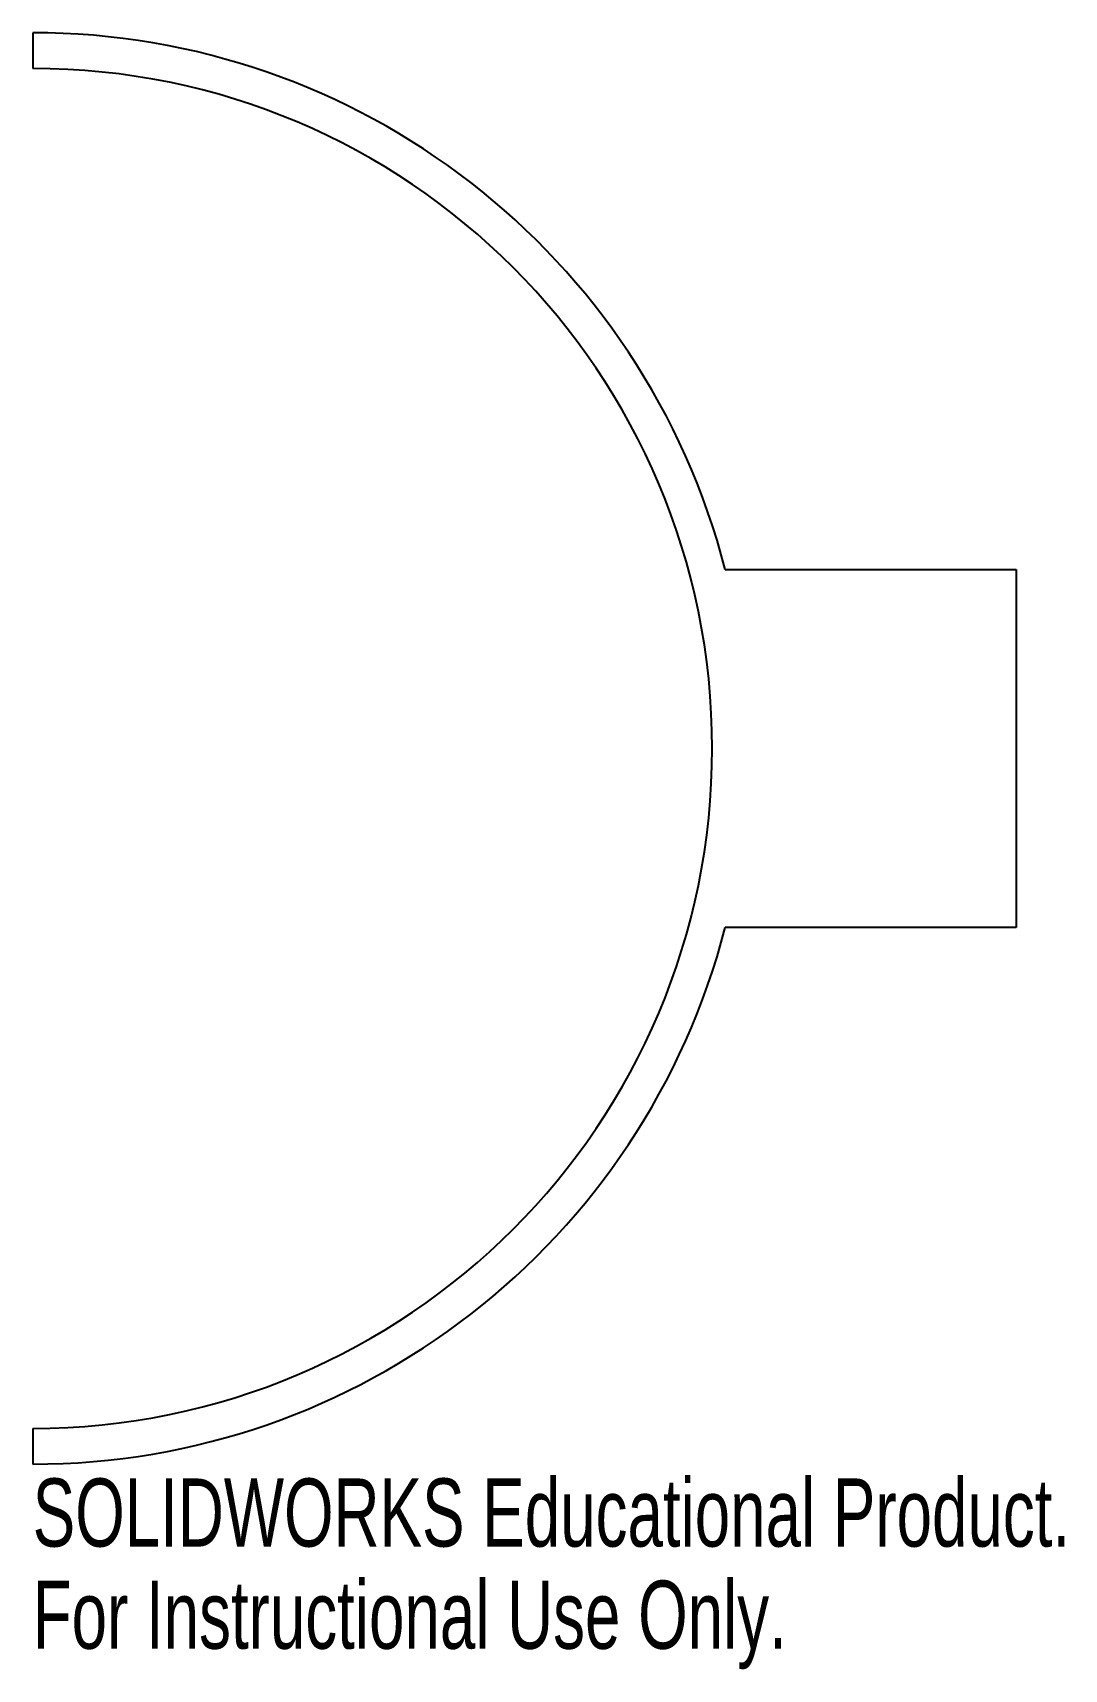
# Model space of a CAD drawing. Header units: inches. Extents: x 0 to 2.88, y -2.57 to 2.
import ezdxf

# ---------------------------------------------------------------- set-up
doc = ezdxf.new("R2010")
doc.units = ezdxf.units.IN
doc.header["$MEASUREMENT"] = 0
doc.styles.add('SLDTEXTSTYLE0', font='TXT', dxfattribs={"width": 0.7})

msp = doc.modelspace()

# ---------------------------------------------------------------- linework, layer by layer
at = {"color": 7, "linetype": 'Continuous'}
for p, q in [((0, 2), (0, 1.9)), ((1.9365, 0.5), (2.75, 0.5)), ((2.75, 0.5), (2.75, -0.5)), ((2.75, -0.5), (1.9365, -0.5)), ((0, -1.9), (0, -2))]:
    msp.add_line(p, q, dxfattribs=at)
for radius, start, end in [(2, 14.4775, 90), (1.9, 270, 90), (2, 270, 345.5225)]:
    msp.add_arc((0, 0), radius, start, end, dxfattribs=at)

# ---------------------------------------------------------------- texts
at = {"color": 7, "linetype": 'Continuous', "char_height": 0.1903, "attachment_point": 1, "style": 'SLDTEXTSTYLE0'}
for s, insert in [('SOLIDWORKS Educational Product.', (0, -2.0401)), ('For Instructional Use Only.', (0, -2.3256))]:
    msp.add_mtext(s, dxfattribs=dict(at, insert=insert))

doc.saveas('drawing.dxf')
